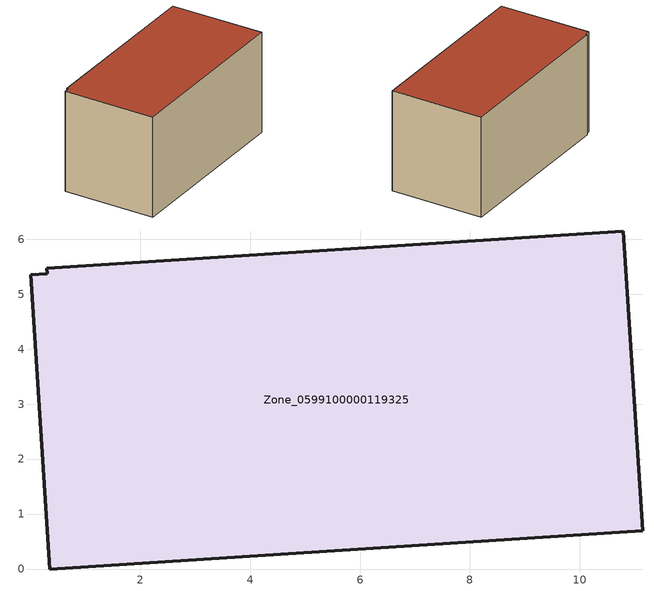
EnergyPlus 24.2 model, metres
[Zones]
Zone_0599100000119325
 floor ground (C_G): 0.01,5.35 0.3,5.37 0.3,5.47 10.79,6.15 11.14,0.7 0.36,0 z0
 wall outside (C_F): 11.14,0.7 10.79,6.15 0.3,5.47 0.3,5.37 0.01,5.35 0.36,0 11.14,0.7 z0:5.95
 roof outside (C_R): 0.3,5.37 0.01,5.35 0.36,0 11.14,0.7 10.79,6.15 0.3,5.47 z5.95
[BUILDING]
Pand.0599100000119325: North Axis=0; Terrain=City; Loads Convergence Tolerance Value=0.04; Temperature Convergence Tolerance Value=0.4; Solar Distribution=FullExterior; Maximum Number of Warmup Days=25; Minimum Number of Warmup Days=1
[Site:Location]
Rotterdam.The.Hague.AP_ZH_NLD Design_Conditions: Latitude=51.96; Longitude=4.45; Time Zone=1; Elevation=-4.5
[SITE:GROUNDTEMPERATURE:BUILDINGSURFACE]
18, 18, 18, 18, 18, 18, 18, 18, 18, 18, 18, 18
[MATERIAL] Thermal Absorptance=0.9; Solar Absorptance=0.7; Visible Absorptance=0.7
Name | Roughness | Thickness | Conductivity | Density | Specific Heat
G.TI.1992-2005 | MediumSmooth | 0.15 | 0.06 | 540 | 1210
F.TI.1992-2005 | Rough | 0.3 | 0.12 | 1920 | 840
R.TI.1992-2005 | MediumRough | 0.2 | 0.08 | 1500 | 1000
[CONSTRUCTION]
C_G: G.TI.1992-2005
C_F: F.TI.1992-2005
C_R: R.TI.1992-2005
[ZONE]
Zone_0599100000119325: Type=1; Multiplier=1; Ceiling Height=Autocalculate; Volume=Autocalculate; Floor Area=autocalculate; Part of Total Floor Area=Yes
[ZONEINFILTRATION:DESIGNFLOWRATE]
Infil_Zone_0599100000119325: Zone or ZoneList or Space or SpaceList=Zone_0599100000119325; Schedule=AlwaysOn; Design Flow Rate Calculation Method=Flow/Area; Flow Rate per Floor Area=0.0015; Constant Term Coefficient=1; Temperature Term Coefficient=0; Velocity Term Coefficient=0; Velocity Squared Term Coefficient=0
[HVACTEMPLATE:ZONE:IDEALLOADSAIRSYSTEM]
Zone_0599100000119325: Maximum Heating Supply Air Temperature=50; Minimum Cooling Supply Air Temperature=13; Maximum Heating Supply Air Humidity Ratio=0.0156; Minimum Cooling Supply Air Humidity Ratio=0.0077; Heating Limit=NoLimit; Cooling Limit=NoLimit; Dehumidification Control Type=ConstantSensibleHeatRatio; Cooling Sensible Heat Ratio=0.7; Dehumidification Setpoint=60; Humidification Control Type=None; Humidification Setpoint=30; Outdoor Air Method=None; Outdoor Air Flow Rate per Person=0.00944; Outdoor Air Flow Rate per Zone Floor Area=0; Outdoor Air Flow Rate per Zone=0; Demand Controlled Ventilation Type=None; Outdoor Air Economizer Type=NoEconomizer; Heat Recovery Type=None; Sensible Heat Recovery Effectiveness=0.7; Latent Heat Recovery Effectiveness=0.65
[ZONECONTROL:THERMOSTAT]
ThermostatControl_Zone_0599100000119325: Zone or ZoneList=Zone_0599100000119325; Control Type Schedule=DualSetpointControlType; Control 1=Thermostat_Zone_0599100000119325; Temperature Difference Between Cutout And Setpoint=0
[THERMOSTATSETPOINT:DUALSETPOINT]
Thermostat_Zone_0599100000119325: Heating Setpoint Temperature Schedule=HeatingSetpoint_Zone_0599100000119325; Cooling Setpoint Temperature Schedule=CoolingSetpoint_Zone_0599100000119325
[SCHEDULE:COMPACT]
HeatingSetpoint_Zone_0599100000119325: Through: 12/31, For: AllDays, Until: 24:00, 21
CoolingSetpoint_Zone_0599100000119325: Through: 12/31, For: AllDays, Until: 24:00, 24
DualSetpointControlType: Through: 12/31, For: AllDays, Until: 24:00, 4
AlwaysOn: Through: 12/31, For: AllDays, Until: 24:00, 1
